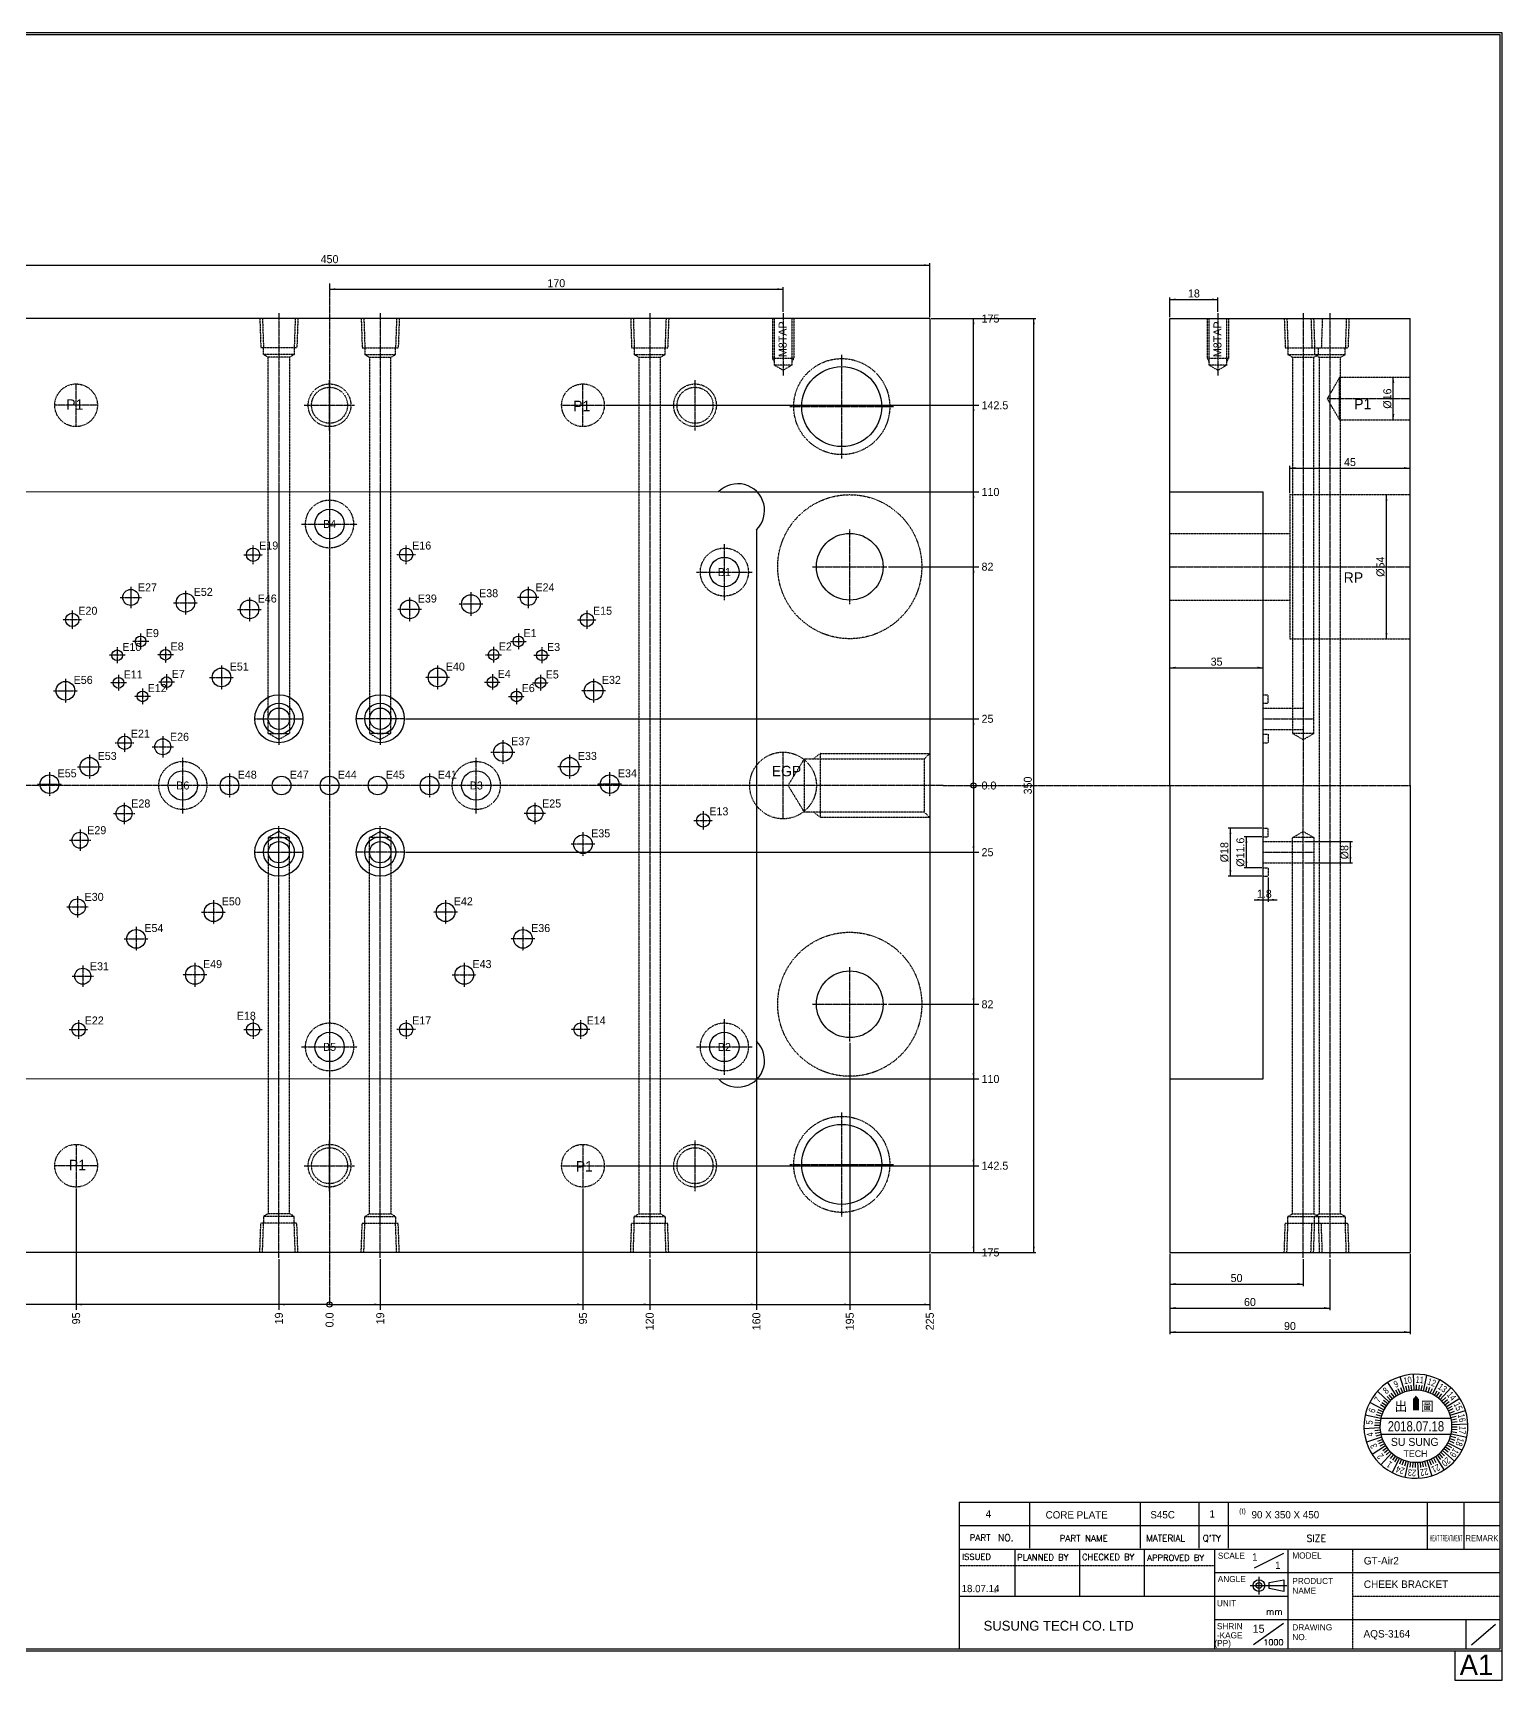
# Model space of a CAD drawing. Header units: millimetres. Extents: x 84 to 2539, y 150 to 1707.
# Drawn here: x 1366 to 1917, y 162 to 779 of the extents above; entities that cross this region are included whole.
import ezdxf
from ezdxf.enums import TextEntityAlignment as Align

# ---------------------------------------------------------------- set-up
doc = ezdxf.new("R2010")
doc.units = ezdxf.units.MM
doc.header["$LTSCALE"] = 0.3
for name, pattern in [('CEN10', [1.36, 1, -0.13, 0.1, -0.13]), ('CEN20', [2.36, 2, -0.13, 0.1, -0.13]), ('DOT2', [0.125, 0, -0.125]), ('HID2', [0.3, 0.2, -0.1]), ('HID3', [0.43, 0.3, -0.13])]:
    doc.linetypes.add(name, pattern=pattern)
for name, color, linetype in [('1', 30, 'CEN10'), ('2', 43, 'HID3'), ('4', 133, 'Continuous'), ('6', 252, 'Continuous'), ('ARROW', 254, 'Continuous'), ('base', 133, 'Continuous'), ('CB', 133, 'Continuous'), ('DIMENSION', 255, 'Continuous'), ('DIMLINE', 251, 'Continuous'), ('EP', 2, 'Continuous'), ('EP1', 2, 'Continuous'), ('L1', 31, 'Continuous'), ('TABLE-N', 255, 'Continuous'), ('TAP-S', 43, 'HID2'), ('TEXT', 133, 'Continuous'), ('WLINE', 105, 'HID3'), ('WTANK-P', 43, 'Continuous')]:
    doc.layers.add(name, color=color, linetype=linetype)
doc.styles.add('BIGFONT', font='romank', dxfattribs={"bigfont": 'bigfont'})
doc.styles.add('HAN', font='ROMANK', dxfattribs={"bigfont": 'tbhan'})
doc.styles.add('K', font='romank.shx', dxfattribs={"bigfont": 'ciwhhs.shx'})
doc.styles.add('KK', font='')
doc.styles.add('ROMANS', font='romans')
doc.styles.get("Standard").update_dxf_attribs({"font": 'arial.ttf'})
doc.styles.add('USER1', font='ROMANK.shx')
doc.styles.add('돋움', font='', dxfattribs={"width": 0.85})
doc.styles.get('KK').set_extended_font_data('Gulim')
doc.styles.get('돋움').set_extended_font_data('Dotum')

# ---------------------------------------------------------------- blocks, each defined once
blk = doc.blocks.new('karrow')
at = {"layer": 'ARROW'}
blk.add_hatch(color=256, dxfattribs=at).paths.add_polyline_path([(-1, 0.17), (-1, -0.17), (0, 0)])
blk = doc.blocks.new('ST-A1')
at = {"layer": 'L1'}
for p, q in [((788.6, 550.6), (-0.6, 550.6)), ((788, 550), (0, 550)), ((788, 0), (788, 550)), ((788.6, -10.6), (788.6, 550.6)), ((603.6, 50), (788, 50)), ((603.6, 50), (603.6, 0)), ((627.6, 50), (627.6, 34.3)), ((665.23, 50), (665.23, 34.3)), ((685.23, 50), (685.23, 34.3)), ((695.23, 50), (695.23, 34.3)), ((763.12, 50), (763.12, 34)), ((775.6, 50), (775.6, 34)), ((788, 0), (788, 50)), ((603.6, 42), (788, 42)), ((603.6, 34), (788, 34)), ((622.6, 34), (622.6, 18)), ((644.6, 34), (644.6, 18)), ((666.6, 34), (666.6, 18)), ((690.6, 34), (690.6, 0)), ((715.6, 34), (715.6, 0)), ((714.1, 32.5), (704.1, 27.5)), ((690.6, 26), (788, 26)), ((690.6, 26), (788, 26)), ((705.73, 24.59), (705.73, 18.59)), ((709.23, 22.59), (714.23, 23.59)), ((709.23, 20.59), (709.23, 22.59)), ((714.23, 23.59), (714.23, 19.59)), ((603.6, 18), (690.6, 18)), ((690.6, 18), (715.6, 18)), ((702.73, 21.59), (715.23, 21.59)), ((714.23, 19.59), (709.23, 20.59)), ((690.6, 10), (788, 10)), ((714.16, 8.72), (703.89, 1.44)), ((776.26, 10), (776.26, 0)), ((778.19, 1.42), (786.41, 8.43)), ((0, 0), (788, 0)), ((603.6, 0), (788, 0)), ((-0.6, -0.6), (788.6, -0.6)), ((772.56, -0.6), (772.56, -10.6)), ((772.56, -10.6), (788.6, -10.6))]:
    blk.add_line(p, q, dxfattribs=at)
at = {"layer": 'L1', "linetype": 'DOT2'}
for p, q in [((737.6, 34), (737.6, 0)), ((603.6, 28.41), (690.6, 28.41)), ((737.6, 18), (788, 18))]:
    blk.add_line(p, q, dxfattribs=at)
at = {"layer": 'L1'}
for radius in [2, 1]:
    blk.add_circle((705.73, 21.59), radius, dxfattribs=at)
for s, height, style, p in [('PART', 2.195, 'ROMANS', (607.14, 36.79)), ('NO.', 2.31, 'ROMANS', (616.8, 36.74)), ('PART NAME', 2.195, 'ROMANS', (637.81, 36.61)), ('MATERIAL', 2.195, 'ROMANS', (667.32, 36.63)), ("Q'TY", 2.195, 'ROMANS', (686.59, 36.62)), ('SIZE', 2.31, 'ROMANS', (721.98, 36.52)), ('ISSUED', 2.09, 'ROMANS', (604.57, 30.35)), ('PLANNED BY', 2.09, 'ROMANS', (623.36, 30.18)), ('CHECKED BY', 2.09, 'ROMANS', (645.47, 30.26)), ('APPROVED BY', 2.09, 'ROMANS', (667.7, 30.01)), ('SCALE', 2.1, 'USER1', (691.75, 30.73)), ('MODEL', 2.1, 'USER1', (717.13, 30.78)), ('ANGLE', 2.1, 'USER1', (691.72, 22.77)), ('PRODUCT', 2.1, 'USER1', (717.14, 22.1)), ('NAME', 2.1, 'USER1', (717.14, 18.79)), ('UNIT', 2.1, 'USER1', (691.42, 14.53)), ('mm', 2.2, 'ROMANS', (708.14, 11.66)), ('SHRIN', 2.1, 'USER1', (691.42, 6.71)), ('-KAGE', 2.1, 'USER1', (691.42, 3.59)), ('DRAWING', 2.1, 'USER1', (717.13, 6.32)), ('1000', 2, 'ROMANS', (707.24, 1.27)), ('NO.', 2.1, 'USER1', (717.13, 3)), ('A1', 7, 'USER1', (774.16, -8.93))]:
    blk.add_text(s, height=height, dxfattribs=dict(at, style=style)).set_placement(p)
at = {"layer": 'L1', "style": 'USER1'}
for s, width, p, p2 in [('HEAT TREATMENT', 0.404601, (763.92, 36.68), (775.13, 36.68)), ('REMARK', 0.926236, (776.13, 36.68), (787.34, 36.68))]:
    blk.add_text(s, height=2.1, dxfattribs=dict(at, width=width)).set_placement(p, p2, align=Align.FIT)
at = {"layer": 'L1', "width": 2.57645}
blk.add_text('    .  .', height=2, dxfattribs=at).set_placement((600.93, 19.3), (616.93, 19.3), align=Align.FIT)
blk = doc.blocks.new('CGN')
at = {"layer": '4'}
for p, q in [((-4.12, 6.86), (-5.94, 12.57)), ((-0.65, 7.48), (-0.94, 13.48)), ((2.86, 7.19), (4.14, 13.06)), ((-9.99, 3.08), (-14.43, 7.11)), ((-7.3, 5.35), (-10.55, 10.4)), ((-8.03, 4.85), (-9.22, 6.46)), ((-6.54, 5.81), (-7.51, 7.56)), ((-5.76, 6.21), (-6.61, 8.02)), ((-4.95, 6.56), (-5.68, 8.42)), ((-3.27, 7.1), (-3.75, 9.04)), ((-2.4, 7.28), (-2.76, 9.25)), ((-1.53, 7.41), (-1.75, 9.4)), ((0.24, 7.5), (0.27, 9.5)), ((1.12, 7.45), (1.28, 9.45)), ((2, 7.35), (2.29, 9.33)), ((3.72, 6.98), (4.27, 8.9)), ((4.56, 6.71), (5.24, 8.59)), ((5.38, 6.38), (6.18, 8.21)), ((6.18, 6), (8.93, 11.34)), ((6.95, 5.57), (7.98, 7.29)), ((7.69, 5.09), (8.83, 6.74)), ((9.08, 3.99), (13.11, 8.43)), ((-12, 0.18), (-17.34, 2.93)), ((-12.38, -0.62), (-14.21, 0.18)), ((-11.57, 0.95), (-13.29, 1.98)), ((-11.09, 1.69), (-12.74, 2.83)), ((-10.57, 2.4), (-12.13, 3.65)), ((-9.38, 3.71), (-10.77, 5.15)), ((-8.72, 4.3), (-10.01, 5.83)), ((8.4, 4.57), (9.65, 6.13)), ((9.71, 3.38), (11.15, 4.77)), ((10.3, 2.72), (11.83, 4.01)), ((10.85, 2.03), (12.46, 3.22)), ((11.35, 1.3), (16.4, 4.55)), ((11.81, 0.54), (13.56, 1.51)), ((12.21, -0.24), (14.02, 0.61)), ((-13.19, -3.14), (-19.06, -1.86)), ((-13.5, -5.76), (-15.5, -5.73)), ((-13.45, -4.88), (-15.45, -4.72)), ((-13.35, -4), (-15.33, -3.71)), ((-12.98, -2.28), (-14.9, -1.73)), ((-12.71, -1.44), (-14.59, -0.76)), ((-12.89, -3), (12.89, -3)), ((12.56, -1.05), (14.42, -0.32)), ((12.86, -1.88), (18.57, -0.06)), ((13.1, -2.73), (15.04, -2.25)), ((13.28, -3.6), (15.25, -3.24)), ((13.41, -4.47), (15.4, -4.25)), ((13.48, -5.35), (19.48, -5.06)), ((-13.48, -6.65), (-19.48, -6.94)), ((-12.86, -10.12), (-18.57, -11.94)), ((-13.41, -7.53), (-15.4, -7.75)), ((-13.28, -8.4), (-15.25, -8.76)), ((-13.1, -9.27), (-15.04, -9.75)), ((-12.56, -10.95), (-14.42, -11.68)), ((-12.21, -11.76), (-14.02, -12.61)), ((-12.89, -9), (12.89, -9)), ((12, -12.18), (17.34, -14.93)), ((12.38, -11.38), (14.21, -12.18)), ((12.71, -10.56), (14.59, -11.24)), ((12.98, -9.72), (14.9, -10.27)), ((13.19, -8.86), (19.06, -10.14)), ((13.35, -8), (15.33, -8.29)), ((13.45, -7.12), (15.45, -7.28)), ((13.5, -6.24), (15.5, -6.27)), ((-11.35, -13.3), (-16.4, -16.55)), ((-11.81, -12.54), (-13.56, -13.51)), ((-9.08, -15.99), (-13.11, -20.43)), ((-10.85, -14.03), (-12.46, -15.22)), ((-10.3, -14.72), (-11.83, -16.01)), ((-9.71, -15.38), (-11.15, -16.77)), ((-8.4, -16.57), (-9.65, -18.13)), ((-6.18, -18), (-8.93, -23.34)), ((-7.69, -17.09), (-8.83, -18.74)), ((-6.95, -17.57), (-7.98, -19.29)), ((-5.38, -18.38), (-6.18, -20.21)), ((5.76, -18.21), (6.61, -20.02)), ((6.54, -17.81), (7.51, -19.56)), ((7.3, -17.35), (10.55, -22.4)), ((8.03, -16.85), (9.22, -18.46)), ((8.72, -16.3), (10.01, -17.83)), ((9.38, -15.71), (10.77, -17.15)), ((9.99, -15.08), (14.43, -19.11)), ((10.57, -14.4), (12.13, -15.65)), ((11.09, -13.69), (12.74, -14.83)), ((11.57, -12.95), (13.29, -13.98)), ((-4.56, -18.71), (-5.24, -20.59)), ((-3.72, -18.98), (-4.27, -20.9)), ((-2.86, -19.19), (-4.14, -25.06)), ((-2, -19.35), (-2.29, -21.33)), ((-1.12, -19.45), (-1.28, -21.45)), ((-0.24, -19.5), (-0.27, -21.5)), ((0.65, -19.48), (0.94, -25.48)), ((1.53, -19.41), (1.75, -21.4)), ((2.4, -19.28), (2.76, -21.25)), ((3.27, -19.1), (3.75, -21.04)), ((4.12, -18.86), (5.94, -24.57)), ((4.95, -18.56), (5.68, -20.42))]:
    blk.add_line(p, q, dxfattribs=at)
blk.add_lwpolyline([(0, 0, 2.2, 2.2, 0), (0, 2.75, 4.65, 0, 0), (0, 5.5, 0, 0, 0)], format="xyseb", dxfattribs=at)
at = {"layer": 'DIMLINE'}
for radius, start, end in [(19.5, 332.75, 152.75), (13.5, 332.75, 152.75), (19.5, 152.75, 332.75), (13.5, 152.75, 332.75)]:
    blk.add_arc((0, -6), radius, start, end, dxfattribs=at)
at = {"layer": '2', "style": 'KK'}
for s, height, p in [('出    圖', 3.5, (-8.02, 1.47)), ('SU SUNG', 3, (-9.38, -11.87)), ('TECH', 2.5, (-4.61, -16.26))]:
    blk.add_text(s, height=height, dxfattribs=at).set_placement(p, align=Align.MIDDLE_LEFT)
at = {"layer": '4', "style": '돋움', "width": 0.85}
for s, rotation, p in [('10', 10.25, (-3.11, 11.22)), ('11', 355.25, (1.45, 11.44)), ('8', 40.25, (-11.31, 7.36)), ('9', 25.25, (-7.46, 9.83)), ('12', 340.25, (5.91, 10.47)), ('13', 325.25, (9.97, 8.38)), ('14', 310.25, (13.36, 5.31)), ('6', 70.25, (-16.47, -0.09)), ('7', 55.25, (-14.38, 3.97)), ('15', 295.25, (15.83, 1.46)), ('5', 85.25, (-17.44, -4.55)), ('16', 280.25, (17.22, -2.89)), ('17', 265.25, (17.44, -7.45)), ('4', 100.25, (-17.22, -9.11)), ('18', 250.25, (16.47, -11.91)), ('3', 115.25, (-15.83, -13.46)), ('2', 130.25, (-13.36, -17.31)), ('20', 220.25, (11.31, -19.36)), ('19', 235.25, (14.38, -15.97)), ('1', 145.25, (-9.97, -20.38)), ('24', 160.25, (-5.91, -22.47)), ('23', 175.25, (-1.45, -23.44)), ('22', 190.25, (3.11, -23.22)), ('21', 205.25, (7.46, -21.83))]:
    blk.add_text(s, height=2.5, rotation=rotation, dxfattribs=at).set_placement(p, align=Align.MIDDLE)
at = {"layer": '6', "style": '돋움', "width": 0.85}
blk.add_text('2018.07.18', height=3.8, dxfattribs=at).set_placement((0, -6), align=Align.MIDDLE)

msp = doc.modelspace()

# ---------------------------------------------------------------- linework, layer by layer
at = {"layer": '1'}
for p, q in [((1382.42, 631.4), (1382.42, 647.4)), ((1572.42, 631.4), (1572.42, 647.4)), ((1390.42, 639.4), (1374.42, 639.4)), ((1564.42, 639.4), (1580.42, 639.4)), ((1851.43, 641.9), (1882.43, 641.9)), ((1792.43, 578.9), (1882.43, 578.9)), ((1827.43, 521.9), (1846.43, 521.9)), ((1647.42, 484.4), (1647.42, 509.4)), ((1827.43, 471.9), (1846.43, 471.9)), ((1382.42, 362.4), (1382.42, 346.4)), ((1572.42, 362.4), (1572.42, 346.4)), ((1390.42, 354.4), (1374.42, 354.4)), ((1564.42, 354.4), (1580.42, 354.4))]:
    msp.add_line(p, q, dxfattribs=at)
at = {"layer": '2'}
for p, q in [((1856.05, 649.9), (1851.43, 641.9)), ((1856.05, 649.9), (1882.43, 649.9)), ((1856.05, 633.9), (1856.05, 649.9)), ((1856.05, 633.9), (1851.43, 641.9)), ((1856.05, 633.9), (1882.43, 633.9)), ((1837.43, 605.9), (1882.43, 605.9)), ((1837.43, 605.9), (1837.43, 551.9)), ((1792.43, 591.4), (1837.43, 591.4)), ((1792.43, 566.4), (1837.43, 566.4)), ((1837.43, 551.9), (1882.43, 551.9))]:
    msp.add_line(p, q, dxfattribs=at)
for centre, radius in [((1382.42, 639.4), 8), ((1572.42, 639.4), 8), ((1672.42, 578.9), 27), ((1647.42, 496.9), 12.5), ((1672.42, 414.9), 27), ((1382.42, 354.4), 8), ((1572.42, 354.4), 8)]:
    msp.add_circle(centre, radius, dxfattribs=at)
at = {"layer": '4', "lineweight": 18}
for p, q in [((1331.56, 606.9), (1623.28, 606.9)), ((1331.56, 386.9), (1623.28, 386.9))]:
    msp.add_line(p, q, dxfattribs=at)
at = {"layer": '4'}
for p, q in [((1792.43, 606.9), (1827.43, 606.9)), ((1637.42, 592.76), (1637.42, 401.04)), ((1792.43, 386.9), (1827.43, 386.9))]:
    msp.add_line(p, q, dxfattribs=at)
for centre, start, end in [((1630.49, 599.97), 313.86525, 136.13475), ((1630.49, 393.83), 223.86525, 46.13475)]:
    msp.add_arc(centre, 10, start, end, dxfattribs=at)
at = {"layer": 'ARROW'}
for centre in [(1718.82, 496.9), (1477.42, 302.39)]:
    msp.add_circle(centre, 1, dxfattribs=at)
at = {"layer": 'base', "color": 30, "linetype": 'CEN10'}
for p, q in [((1477.42, 685.04), (1477.42, 302.41)), ((1669.42, 619.4), (1669.42, 658.4)), ((1477.42, 629.9), (1477.42, 648.9)), ((1614.42, 629.9), (1614.42, 648.9)), ((1467.92, 639.4), (1486.92, 639.4)), ((1604.92, 639.4), (1623.92, 639.4)), ((1649.92, 638.9), (1688.92, 638.9)), ((1672.42, 564.9), (1672.42, 592.9)), ((1658.42, 578.9), (1686.42, 578.9)), ((1707.42, 496.9), (1247.42, 496.9)), ((1707.42, 496.9), (1882.43, 496.9)), ((1672.42, 400.9), (1672.42, 428.9)), ((1658.42, 414.9), (1686.42, 414.9)), ((1669.42, 335.4), (1669.42, 374.4)), ((1477.42, 344.9), (1477.42, 363.9)), ((1614.42, 344.9), (1614.42, 363.9)), ((1467.92, 354.4), (1486.92, 354.4)), ((1604.92, 354.4), (1623.92, 354.4)), ((1649.92, 354.9), (1688.92, 354.9))]:
    msp.add_line(p, q, dxfattribs=at)
at = {"layer": 'base'}
for p, q in [((1702.42, 671.9), (1252.42, 671.9)), ((1702.42, 671.9), (1702.42, 321.9)), ((1792.43, 496.9), (1792.43, 671.9)), ((1792.43, 671.9), (1882.43, 671.9)), ((1882.43, 496.9), (1882.43, 671.9)), ((1827.43, 386.9), (1827.43, 606.9)), ((1792.43, 496.9), (1792.43, 321.9)), ((1882.43, 496.9), (1882.43, 321.9)), ((1702.42, 321.9), (1252.42, 321.9)), ((1792.43, 321.9), (1882.43, 321.9))]:
    msp.add_line(p, q, dxfattribs=at)
at = {"layer": 'base', "color": 8, "linetype": 'HID2'}
for p, q in [((1649.32, 496.9), (1655.42, 506.9)), ((1655.42, 486.9), (1655.42, 506.9)), ((1655.42, 506.9), (1700.42, 506.9)), ((1661.42, 508.9), (1658.82, 506.9)), ((1661.42, 484.9), (1661.42, 508.9)), ((1661.42, 508.9), (1702.42, 508.9)), ((1700.42, 506.9), (1702.42, 508.9)), ((1700.42, 486.9), (1700.42, 506.9)), ((1655.42, 486.9), (1649.32, 496.9)), ((1700.42, 486.9), (1655.42, 486.9)), ((1661.42, 484.9), (1658.82, 486.9)), ((1702.42, 484.9), (1661.42, 484.9)), ((1702.42, 484.9), (1700.42, 486.9))]:
    msp.add_line(p, q, dxfattribs=at)
at = {"layer": 'base', "color": 8, "linetype": 'HID3'}
for centre in [(1669.42, 638.9), (1669.42, 354.9)]:
    msp.add_circle(centre, 18, dxfattribs=at)
at = {"layer": 'base'}
for centre, radius in [((1669.42, 638.9), 15), ((1672.42, 578.9), 12.5), ((1672.42, 414.9), 12.5), ((1669.42, 354.9), 15)]:
    msp.add_circle(centre, radius, dxfattribs=at)
at = {"layer": 'base', "color": 8, "linetype": 'HID2'}
for centre, radius in [((1477.42, 639.4), 8), ((1477.42, 639.4), 6.75), ((1614.42, 639.4), 8), ((1614.42, 639.4), 6.75), ((1477.42, 354.4), 8), ((1477.42, 354.4), 6.75), ((1614.42, 354.4), 8), ((1614.42, 354.4), 6.75)]:
    msp.add_circle(centre, radius, dxfattribs=at)
at = {"layer": 'CB', "color": 1, "linetype": 'CEN10'}
for p, q in [((1466.92, 594.9), (1487.92, 594.9)), ((1625.42, 566.4), (1625.42, 587.4)), ((1614.92, 576.9), (1635.92, 576.9)), ((1422.42, 486.4), (1422.42, 507.4)), ((1532.42, 486.4), (1532.42, 507.4)), ((1625.42, 388.4), (1625.42, 409.4)), ((1466.92, 398.9), (1487.92, 398.9)), ((1614.92, 398.9), (1635.92, 398.9))]:
    msp.add_line(p, q, dxfattribs=at)
at = {"layer": 'CB', "color": 8, "linetype": 'HID2'}
for centre in [(1477.42, 594.9), (1625.42, 576.9), (1422.42, 496.9), (1532.42, 496.9), (1477.42, 398.9), (1625.42, 398.9)]:
    msp.add_circle(centre, 9, dxfattribs=at)
at = {"layer": 'CB'}
for centre in [(1477.42, 594.9), (1625.42, 576.9), (1422.42, 496.9), (1532.42, 496.9), (1477.42, 398.9), (1625.42, 398.9)]:
    msp.add_circle(centre, 5.5, dxfattribs=at)
at = {"layer": 'DIMLINE'}
for p, q in [((1252.42, 691.9), (1702.42, 691.9)), ((1702.42, 672.4), (1702.42, 692.7)), ((1477.42, 682.9), (1647.42, 682.9)), ((1647.42, 674.4), (1647.42, 683.7)), ((1792.43, 672.4), (1792.43, 679.85)), ((1792.43, 679.05), (1810.43, 679.05)), ((1810.43, 674.4), (1810.43, 679.85)), ((1702.92, 671.9), (1720.82, 671.9)), ((1702.92, 671.9), (1742.22, 671.9)), ((1718.82, 496.9), (1718.82, 671.9)), ((1741.42, 321.9), (1741.42, 671.9)), ((1876.18, 633.9), (1876.18, 649.9)), ((1580.92, 639.4), (1720.82, 639.4)), ((1837.43, 606.4), (1837.43, 616.66)), ((1837.43, 615.86), (1882.43, 615.86)), ((1623.78, 606.9), (1720.82, 606.9)), ((1873.6, 551.9), (1873.6, 605.9)), ((1686.92, 578.9), (1720.82, 578.9)), ((1792.43, 541.05), (1827.43, 541.05)), ((1505.92, 521.9), (1720.82, 521.9)), ((1718.82, 496.9), (1718.82, 321.9)), ((1826.93, 480.9), (1814.3, 480.9)), ((1815.1, 462.9), (1815.1, 480.9)), ((1826.93, 477.7), (1820.3, 477.7)), ((1821.1, 466.1), (1821.1, 477.7)), ((1842.93, 475.9), (1860.9, 475.9)), ((1860.1, 467.9), (1860.1, 475.9)), ((1505.92, 471.9), (1720.82, 471.9)), ((1826.93, 466.1), (1820.3, 466.1)), ((1842.93, 467.9), (1860.9, 467.9)), ((1826.93, 462.9), (1814.3, 462.9)), ((1829.23, 462.4), (1829.23, 453.25)), ((1824.03, 454.05), (1832.63, 454.05)), ((1686.92, 414.9), (1720.82, 414.9)), ((1637.42, 400.54), (1637.42, 300.39)), ((1672.42, 400.4), (1672.42, 300.39)), ((1623.78, 386.9), (1720.82, 386.9)), ((1580.92, 354.4), (1720.82, 354.4)), ((1382.42, 345.9), (1382.42, 300.39)), ((1572.42, 345.9), (1572.42, 300.39)), ((1702.42, 321.4), (1702.42, 300.39)), ((1702.92, 321.9), (1720.82, 321.9)), ((1702.92, 321.9), (1742.22, 321.9)), ((1792.43, 321.4), (1792.43, 309.25)), ((1792.43, 321.4), (1792.43, 300.25)), ((1792.43, 321.4), (1792.43, 291.25)), ((1882.43, 321.4), (1882.43, 291.25)), ((1458.42, 319.4), (1458.42, 300.39)), ((1496.42, 319.4), (1496.42, 300.39)), ((1597.42, 319.4), (1597.42, 300.39)), ((1842.43, 319.4), (1842.43, 309.25)), ((1852.43, 319.4), (1852.43, 300.25)), ((1792.43, 310.05), (1842.43, 310.05)), ((1477.42, 302.39), (1252.42, 302.39)), ((1477.42, 302.39), (1702.42, 302.39)), ((1792.43, 301.05), (1852.43, 301.05)), ((1792.43, 292.05), (1882.43, 292.05))]:
    msp.add_line(p, q, dxfattribs=at)
at = {"layer": 'EP', "color": 30, "linetype": 'CEN10'}
for p, q in [((1448.75, 579.9), (1448.75, 586.9)), ((1506.09, 579.9), (1506.09, 586.9)), ((1445.25, 583.4), (1452.25, 583.4)), ((1509.59, 583.4), (1502.59, 583.4)), ((1402.92, 571.4), (1402.92, 563.4)), ((1423.42, 569.9), (1423.42, 560.9)), ((1530.42, 569.4), (1530.42, 560.4)), ((1551.92, 571.4), (1551.92, 563.4)), ((1380.96, 562.46), (1380.96, 555.46)), ((1398.92, 567.4), (1406.92, 567.4)), ((1418.92, 565.4), (1427.92, 565.4)), ((1442.92, 562.9), (1451.92, 562.9)), ((1447.42, 567.4), (1447.42, 558.4)), ((1511.92, 562.9), (1502.92, 562.9)), ((1507.42, 567.4), (1507.42, 558.4)), ((1534.92, 564.9), (1525.92, 564.9)), ((1555.92, 567.4), (1547.92, 567.4)), ((1573.88, 562.46), (1573.88, 555.46)), ((1384.46, 558.96), (1377.46, 558.96)), ((1570.38, 558.96), (1577.38, 558.96)), ((1409.62, 550.9), (1403.62, 550.9)), ((1406.62, 553.9), (1406.62, 547.9)), ((1545.22, 550.9), (1551.22, 550.9)), ((1548.22, 553.9), (1548.22, 547.9)), ((1400.82, 545.7), (1394.82, 545.7)), ((1397.82, 548.7), (1397.82, 542.7)), ((1418.92, 545.9), (1412.92, 545.9)), ((1415.92, 548.9), (1415.92, 542.9)), ((1535.92, 545.9), (1541.92, 545.9)), ((1538.92, 548.9), (1538.92, 542.9)), ((1554.02, 545.7), (1560.02, 545.7)), ((1557.02, 548.7), (1557.02, 542.7)), ((1398.32, 538.4), (1398.32, 532.4)), ((1416.32, 538.6), (1416.32, 532.6)), ((1432.42, 537.4), (1441.42, 537.4)), ((1436.92, 541.9), (1436.92, 532.9)), ((1522.42, 537.4), (1513.42, 537.4)), ((1517.92, 541.9), (1517.92, 532.9)), ((1538.52, 538.6), (1538.52, 532.6)), ((1556.52, 538.4), (1556.52, 532.4)), ((1373.92, 532.4), (1382.92, 532.4)), ((1378.42, 536.9), (1378.42, 527.9)), ((1401.32, 535.4), (1395.32, 535.4)), ((1407.32, 533.3), (1407.32, 527.3)), ((1419.32, 535.6), (1413.32, 535.6)), ((1535.52, 535.6), (1541.52, 535.6)), ((1547.52, 533.3), (1547.52, 527.3)), ((1553.52, 535.4), (1559.52, 535.4)), ((1580.92, 532.4), (1571.92, 532.4)), ((1576.42, 536.9), (1576.42, 527.9)), ((1410.32, 530.3), (1404.32, 530.3)), ((1544.52, 530.3), (1550.52, 530.3)), ((1397.12, 512.9), (1404.12, 512.9)), ((1400.62, 516.4), (1400.62, 509.4)), ((1414.92, 515.4), (1414.92, 507.4)), ((1542.42, 513.9), (1542.42, 504.9)), ((1387.42, 508.4), (1387.42, 499.4)), ((1410.92, 511.4), (1418.92, 511.4)), ((1537.92, 509.4), (1546.92, 509.4)), ((1567.42, 508.4), (1567.42, 499.4)), ((1372.42, 501.9), (1372.42, 492.9)), ((1382.92, 503.9), (1391.92, 503.9)), ((1439.92, 501.4), (1439.92, 492.4)), ((1514.92, 501.4), (1514.92, 492.4)), ((1571.92, 503.9), (1562.92, 503.9)), ((1582.42, 501.9), (1582.42, 492.9)), ((1367.92, 497.4), (1376.92, 497.4)), ((1519.42, 496.9), (1510.42, 496.9)), ((1586.92, 497.4), (1577.92, 497.4)), ((1400.42, 490.4), (1400.42, 482.4)), ((1554.42, 490.4), (1554.42, 482.4)), ((1396.42, 486.4), (1404.42, 486.4)), ((1558.42, 486.4), (1550.42, 486.4)), ((1613.98, 483.8), (1620.98, 483.8)), ((1617.48, 487.3), (1617.48, 480.3)), ((1379.92, 476.4), (1387.92, 476.4)), ((1383.92, 480.4), (1383.92, 472.4)), ((1572.42, 479.4), (1572.42, 470.4)), ((1576.92, 474.9), (1567.92, 474.9)), ((1378.92, 451.4), (1386.92, 451.4)), ((1382.92, 455.4), (1382.92, 447.4)), ((1433.92, 453.9), (1433.92, 444.9)), ((1520.92, 453.9), (1520.92, 444.9)), ((1429.42, 449.4), (1438.42, 449.4)), ((1525.42, 449.4), (1516.42, 449.4)), ((1400.42, 439.4), (1409.42, 439.4)), ((1404.92, 443.9), (1404.92, 434.9)), ((1554.42, 439.4), (1545.42, 439.4)), ((1549.92, 443.9), (1549.92, 434.9)), ((1384.92, 429.4), (1384.92, 421.4)), ((1426.92, 430.4), (1426.92, 421.4)), ((1527.92, 430.4), (1527.92, 421.4)), ((1380.92, 425.4), (1388.92, 425.4)), ((1431.42, 425.9), (1422.42, 425.9)), ((1523.42, 425.9), (1532.42, 425.9)), ((1383.34, 408.9), (1383.34, 401.9)), ((1448.75, 408.9), (1448.75, 401.9)), ((1506.09, 408.9), (1506.09, 401.9)), ((1571.5, 408.9), (1571.5, 401.9)), ((1379.84, 405.4), (1386.84, 405.4)), ((1445.25, 405.4), (1452.25, 405.4)), ((1509.59, 405.4), (1502.59, 405.4)), ((1575, 405.4), (1568, 405.4))]:
    msp.add_line(p, q, dxfattribs=at)
at = {"layer": 'EP1'}
for centre, radius in [((1448.75, 583.4), 2.5), ((1506.09, 583.4), 2.5), ((1402.92, 567.4), 3), ((1423.42, 565.4), 3.5), ((1530.42, 564.9), 3.5), ((1551.92, 567.4), 3), ((1447.42, 562.9), 3.5), ((1507.42, 562.9), 3.5), ((1380.96, 558.96), 2.5), ((1573.88, 558.96), 2.5), ((1406.62, 550.9), 2), ((1548.22, 550.9), 2), ((1397.82, 545.7), 2), ((1415.92, 545.9), 2), ((1538.92, 545.9), 2), ((1557.02, 545.7), 2), ((1398.32, 535.4), 2), ((1416.32, 535.6), 2), ((1436.92, 537.4), 3.5), ((1517.92, 537.4), 3.5), ((1538.52, 535.6), 2), ((1556.52, 535.4), 2), ((1378.42, 532.4), 3.5), ((1407.32, 530.3), 2), ((1547.52, 530.3), 2), ((1576.42, 532.4), 3.5), ((1400.62, 512.9), 2.5), ((1414.92, 511.4), 3), ((1542.42, 509.4), 3.5), ((1387.42, 503.9), 3.5), ((1567.42, 503.9), 3.5), ((1372.42, 497.4), 3.5), ((1439.92, 496.9), 3.5), ((1459.42, 496.9), 3.5), ((1477.42, 496.9), 3.5), ((1495.42, 496.9), 3.5), ((1514.92, 496.9), 3.5), ((1582.42, 497.4), 3.5), ((1400.42, 486.4), 3), ((1554.42, 486.4), 3), ((1617.48, 483.8), 2.5), ((1383.92, 476.4), 3), ((1572.42, 474.9), 3.5), ((1382.92, 451.4), 3), ((1433.92, 449.4), 3.5), ((1520.92, 449.4), 3.5), ((1404.92, 439.4), 3.5), ((1549.92, 439.4), 3.5), ((1384.92, 425.4), 3), ((1426.92, 425.9), 3.5), ((1527.92, 425.9), 3.5), ((1383.34, 405.4), 2.5), ((1448.75, 405.4), 2.5), ((1506.09, 405.4), 2.5), ((1571.5, 405.4), 2.5)]:
    msp.add_circle(centre, radius, dxfattribs=at)
at = {"layer": 'TAP-S', "color": 30, "linetype": 'CEN10'}
for p, q in [((1647.42, 673.9), (1647.42, 650.5)), ((1810.43, 673.9), (1810.43, 650.5))]:
    msp.add_line(p, q, dxfattribs=at)
at = {"layer": 'TAP-S'}
for p, q in [((1643.42, 671.9), (1643.42, 656.9)), ((1651.42, 671.9), (1651.42, 656.9)), ((1806.43, 671.9), (1806.43, 656.9)), ((1814.43, 671.9), (1814.43, 656.9)), ((1651.42, 656.9), (1643.42, 656.9)), ((1643.42, 656.9), (1644.17, 655.6)), ((1651.42, 656.9), (1650.67, 655.6)), ((1814.43, 656.9), (1806.43, 656.9)), ((1806.43, 656.9), (1807.18, 655.6)), ((1814.43, 656.9), (1813.68, 655.6))]:
    msp.add_line(p, q, dxfattribs=at)
for points in [[(1650.67, 671.9), (1650.67, 654.4), (1644.17, 654.4), (1644.17, 671.9)], [(1813.68, 671.9), (1813.68, 654.4), (1807.18, 654.4), (1807.18, 671.9)], [(1650.67, 654.4), (1647.42, 652.5), (1644.17, 654.4)], [(1813.68, 654.4), (1810.43, 652.5), (1807.18, 654.4)]]:
    msp.add_lwpolyline(points, dxfattribs=at)
at = {"layer": 'WLINE', "color": 30, "linetype": 'CEN10'}
for p, q in [((1458.42, 673.9), (1458.42, 512.11)), ((1496.42, 673.9), (1496.42, 512.11)), ((1597.42, 673.9), (1597.42, 319.9)), ((1842.43, 673.9), (1842.43, 496.9)), ((1852.43, 673.9), (1852.43, 319.9)), ((1458.42, 608.9), (1458.42, 512.08)), ((1496.42, 608.9), (1496.42, 512.08)), ((1842.43, 319.9), (1842.43, 496.9)), ((1458.42, 319.9), (1458.42, 481.69)), ((1496.42, 319.9), (1496.42, 481.69))]:
    msp.add_line(p, q, dxfattribs=at)
at = {"layer": 'WLINE'}
for p, q in [((1451.29, 671.9), (1451.67, 660.9)), ((1452.29, 671.9), (1452.67, 660.9)), ((1464.56, 671.9), (1464.17, 660.9)), ((1465.56, 671.9), (1465.17, 660.9)), ((1489.29, 671.9), (1489.67, 660.9)), ((1490.29, 671.9), (1490.67, 660.9)), ((1502.56, 671.9), (1502.17, 660.9)), ((1503.56, 671.9), (1503.17, 660.9)), ((1590.29, 671.9), (1590.67, 660.9)), ((1591.29, 671.9), (1591.67, 660.9)), ((1603.56, 671.9), (1603.17, 660.9)), ((1604.56, 671.9), (1604.17, 660.9)), ((1835.3, 671.9), (1835.68, 660.9)), ((1836.3, 671.9), (1836.68, 660.9)), ((1845.3, 671.9), (1845.68, 660.9)), ((1846.3, 671.9), (1846.68, 660.9)), ((1849.57, 671.9), (1849.18, 660.9)), ((1858.57, 671.9), (1858.18, 660.9)), ((1859.57, 671.9), (1859.18, 660.9)), ((1465.17, 660.9), (1451.67, 660.9)), ((1452.67, 658.4), (1452.67, 660.9)), ((1464.17, 660.9), (1464.17, 658.4)), ((1489.67, 660.9), (1503.17, 660.9)), ((1490.67, 660.9), (1490.67, 658.4)), ((1502.17, 658.4), (1502.17, 660.9)), ((1590.67, 660.9), (1604.17, 660.9)), ((1591.67, 660.9), (1591.67, 658.4)), ((1603.17, 658.4), (1603.17, 660.9)), ((1835.68, 660.9), (1849.18, 660.9)), ((1836.68, 660.9), (1836.68, 658.4)), ((1845.68, 660.9), (1859.18, 660.9)), ((1846.68, 660.9), (1846.68, 658.4)), ((1848.18, 658.4), (1848.18, 660.9)), ((1858.18, 658.4), (1858.18, 660.9)), ((1464.17, 658.4), (1452.67, 658.4)), ((1454.42, 657.39), (1452.67, 658.4)), ((1462.42, 657.39), (1454.42, 657.39)), ((1454.42, 516.42), (1454.42, 657.39)), ((1464.17, 658.4), (1462.42, 657.39)), ((1462.42, 657.39), (1462.42, 516.42)), ((1490.67, 658.4), (1502.17, 658.4)), ((1490.67, 658.4), (1492.42, 657.39)), ((1492.42, 657.39), (1500.42, 657.39)), ((1492.42, 657.39), (1492.42, 516.42)), ((1500.42, 657.39), (1502.17, 658.4)), ((1500.42, 516.42), (1500.42, 657.39)), ((1591.67, 658.4), (1603.17, 658.4)), ((1591.67, 658.4), (1593.42, 657.39)), ((1593.42, 657.39), (1601.42, 657.39)), ((1593.42, 657.39), (1593.42, 336.41)), ((1601.42, 657.39), (1603.17, 658.4)), ((1601.42, 336.41), (1601.42, 657.39)), ((1836.68, 658.4), (1848.18, 658.4)), ((1836.68, 658.4), (1838.43, 657.39)), ((1838.43, 657.39), (1846.43, 657.39)), ((1838.43, 657.39), (1838.43, 516.42)), ((1846.43, 657.39), (1848.18, 658.4)), ((1846.43, 516.42), (1846.43, 657.39)), ((1846.68, 658.4), (1858.18, 658.4)), ((1846.68, 658.4), (1848.43, 657.39)), ((1848.43, 657.39), (1856.43, 657.39)), ((1848.43, 657.39), (1848.43, 336.41)), ((1856.43, 657.39), (1858.18, 658.4)), ((1856.43, 336.41), (1856.43, 657.39)), ((1827.43, 530.9), (1829.23, 530.9)), ((1829.23, 527.7), (1829.23, 530.9)), ((1827.43, 527.7), (1829.23, 527.7)), ((1827.43, 525.9), (1842.43, 525.9)), ((1827.43, 517.9), (1842.43, 517.9)), ((1827.43, 516.1), (1829.23, 516.1)), ((1827.43, 512.9), (1829.23, 512.9)), ((1829.23, 516.1), (1829.23, 512.9)), ((1454.42, 477.38), (1454.42, 336.41)), ((1462.42, 336.41), (1462.42, 477.38)), ((1492.42, 336.41), (1492.42, 477.38)), ((1500.42, 477.38), (1500.42, 336.41)), ((1827.43, 480.9), (1829.23, 480.9)), ((1827.43, 477.7), (1829.23, 477.7)), ((1827.43, 475.9), (1842.43, 475.9)), ((1829.23, 477.7), (1829.23, 480.9)), ((1838.43, 336.41), (1838.43, 477.38)), ((1846.43, 477.38), (1846.43, 336.41)), ((1827.43, 467.9), (1842.43, 467.9)), ((1827.43, 466.1), (1829.23, 466.1)), ((1829.23, 466.1), (1829.23, 462.9)), ((1827.43, 462.9), (1829.23, 462.9)), ((1454.42, 336.41), (1452.67, 335.4)), ((1464.17, 335.4), (1452.67, 335.4)), ((1452.67, 335.4), (1452.67, 332.9)), ((1462.42, 336.41), (1454.42, 336.41)), ((1464.17, 335.4), (1462.42, 336.41)), ((1464.17, 332.9), (1464.17, 335.4)), ((1490.67, 335.4), (1492.42, 336.41)), ((1490.67, 332.9), (1490.67, 335.4)), ((1490.67, 335.4), (1502.17, 335.4)), ((1492.42, 336.41), (1500.42, 336.41)), ((1500.42, 336.41), (1502.17, 335.4)), ((1502.17, 335.4), (1502.17, 332.9)), ((1591.67, 335.4), (1593.42, 336.41)), ((1591.67, 332.9), (1591.67, 335.4)), ((1591.67, 335.4), (1603.17, 335.4)), ((1593.42, 336.41), (1601.42, 336.41)), ((1601.42, 336.41), (1603.17, 335.4)), ((1603.17, 335.4), (1603.17, 332.9)), ((1836.68, 335.4), (1838.43, 336.41)), ((1836.68, 332.9), (1836.68, 335.4)), ((1836.68, 335.4), (1848.18, 335.4)), ((1838.43, 336.41), (1846.43, 336.41)), ((1846.43, 336.41), (1848.18, 335.4)), ((1846.68, 335.4), (1848.43, 336.41)), ((1846.68, 332.9), (1846.68, 335.4)), ((1846.68, 335.4), (1858.18, 335.4)), ((1848.18, 335.4), (1848.18, 332.9)), ((1848.43, 336.41), (1856.43, 336.41)), ((1856.43, 336.41), (1858.18, 335.4)), ((1858.18, 335.4), (1858.18, 332.9)), ((1451.29, 321.9), (1451.67, 332.9)), ((1465.17, 332.9), (1451.67, 332.9)), ((1452.29, 321.9), (1452.67, 332.9)), ((1464.56, 321.9), (1464.17, 332.9)), ((1465.56, 321.9), (1465.17, 332.9)), ((1489.29, 321.9), (1489.67, 332.9)), ((1489.67, 332.9), (1503.17, 332.9)), ((1490.29, 321.9), (1490.67, 332.9)), ((1502.56, 321.9), (1502.17, 332.9)), ((1503.56, 321.9), (1503.17, 332.9)), ((1590.29, 321.9), (1590.67, 332.9)), ((1590.67, 332.9), (1604.17, 332.9)), ((1591.29, 321.9), (1591.67, 332.9)), ((1603.56, 321.9), (1603.17, 332.9)), ((1604.56, 321.9), (1604.17, 332.9)), ((1835.3, 321.9), (1835.68, 332.9)), ((1835.68, 332.9), (1849.18, 332.9)), ((1836.3, 321.9), (1836.68, 332.9)), ((1845.3, 321.9), (1845.68, 332.9)), ((1845.68, 332.9), (1859.18, 332.9)), ((1846.3, 321.9), (1846.68, 332.9)), ((1848.57, 321.9), (1848.18, 332.9)), ((1849.57, 321.9), (1849.18, 332.9)), ((1858.57, 321.9), (1858.18, 332.9)), ((1859.57, 321.9), (1859.18, 332.9))]:
    msp.add_line(p, q, dxfattribs=at)
at = {"layer": 'WLINE', "color": 30, "linetype": 'CEN20'}
for p, q in [((1458.42, 530.9), (1458.42, 512.9)), ((1496.42, 530.9), (1496.42, 512.9)), ((1449.42, 521.9), (1467.42, 521.9)), ((1505.42, 521.9), (1487.42, 521.9)), ((1458.42, 462.9), (1458.42, 480.9)), ((1496.42, 462.9), (1496.42, 480.9)), ((1449.42, 471.9), (1467.42, 471.9)), ((1505.42, 471.9), (1487.42, 471.9))]:
    msp.add_line(p, q, dxfattribs=at)
at = {"layer": 'WLINE'}
for points in [[(1462.42, 516.42), (1458.42, 514.11), (1454.42, 516.42), (1462.42, 516.42)], [(1492.42, 516.42), (1496.42, 514.11), (1500.42, 516.42), (1492.42, 516.42)], [(1838.43, 516.42), (1842.43, 514.11), (1846.43, 516.42), (1838.43, 516.42)], [(1462.42, 477.42), (1458.42, 479.72), (1454.42, 477.42), (1462.42, 477.42)], [(1462.42, 477.38), (1458.42, 479.69), (1454.42, 477.38), (1462.42, 477.38)], [(1492.42, 477.42), (1496.42, 479.72), (1500.42, 477.42), (1492.42, 477.42)], [(1492.42, 477.38), (1496.42, 479.69), (1500.42, 477.38), (1492.42, 477.38)], [(1838.43, 477.38), (1842.43, 479.69), (1846.43, 477.38), (1838.43, 477.38)]]:
    msp.add_lwpolyline(points, dxfattribs=at)
at = {"layer": 'WTANK-P', "color": 133, "linetype": 'Continuous'}
for centre, radius in [((1458.42, 521.9), 9), ((1496.42, 521.9), 9), ((1458.42, 521.9), 5.8), ((1458.42, 521.9), 4), ((1496.42, 521.9), 5.8), ((1496.42, 521.9), 4), ((1458.42, 471.9), 9), ((1458.42, 471.9), 5.8), ((1458.42, 471.9), 4), ((1496.42, 471.9), 9), ((1496.42, 471.9), 5.8), ((1496.42, 471.9), 4)]:
    msp.add_circle(centre, radius, dxfattribs=at)

# ---------------------------------------------------------------- block references
at = {"xscale": 1.1, "yscale": 1.1, "zscale": 1.1}
msp.add_blockref('ST-A1', (1049.48, 173.29), dxfattribs=at)
at = {"layer": '4'}
msp.add_blockref('CGN', (1884.65, 262.75), dxfattribs=at)
at = {"layer": 'ARROW', "xscale": 2.2, "yscale": 2.2, "zscale": 2.2}
for p in [(1702.42, 691.9), (1647.42, 682.9), (1810.43, 679.05), (1882.43, 615.86), (1827.43, 541.05), (1827.43, 454.05), (1842.43, 310.05), (1496.42, 302.39), (1572.42, 302.39), (1597.42, 302.39), (1637.42, 302.39), (1672.42, 302.39), (1702.42, 302.39), (1852.43, 301.05), (1882.43, 292.05)]:
    msp.add_blockref('karrow', p, dxfattribs=at)
for p, rotation in [((1477.42, 682.9), 180), ((1792.43, 679.05), 180), ((1718.82, 671.9), 90), ((1741.42, 671.9), 90), ((1876.18, 649.9), 90), ((1718.82, 639.4), 90), ((1876.18, 633.9), 270), ((1837.43, 615.86), 180), ((1718.82, 606.9), 90), ((1873.6, 605.9), 90), ((1718.82, 578.9), 90), ((1873.6, 551.9), 270), ((1792.43, 541.05), 180), ((1718.82, 521.9), 90), ((1815.1, 480.9), 90), ((1821.1, 477.7), 90), ((1860.1, 475.9), 90), ((1718.82, 471.9), 270), ((1860.1, 467.9), 270), ((1815.1, 462.9), 270), ((1821.1, 466.1), 270), ((1829.23, 454.05), 180), ((1718.82, 414.9), 270), ((1718.82, 386.9), 270), ((1718.82, 354.4), 270), ((1718.82, 321.9), 270), ((1741.42, 321.9), 270), ((1792.43, 310.05), 180), ((1382.42, 302.39), 180), ((1458.42, 302.39), 180), ((1792.43, 301.05), 180), ((1792.43, 292.05), 180)]:
    msp.add_blockref('karrow', p, dxfattribs=dict(at, rotation=rotation))

# ---------------------------------------------------------------- texts
at = {"layer": '1', "style": 'K'}
msp.add_text('(PP)', height=2.329, dxfattribs=at).set_placement((1809.09, 175.45), align=Align.MIDDLE_LEFT)
at = {"layer": 'DIMENSION', "style": 'K'}
for s, p in [('450', (1477.42, 692.66)), ('170', (1562.42, 683.66)), ('18', (1801.43, 679.81)), ('45', (1859.93, 616.62)), ('35', (1809.93, 541.81)), ('1.8', (1827.83, 454.81)), ('50', (1817.43, 310.81)), ('60', (1822.43, 301.81)), ('90', (1837.43, 292.81))]:
    msp.add_text(s, height=3, dxfattribs=at).set_placement(p, align=Align.CENTER)
for s, height, p in [('175', 3, (1721.82, 671.9)), ('142.5', 3, (1721.82, 639.4)), ('110', 3, (1721.82, 606.9)), ('82', 3, (1721.82, 578.9)), ('25', 3, (1721.82, 521.9)), ('0.0', 3, (1721.82, 496.9)), ('25', 3, (1721.82, 471.9)), ('82', 3, (1721.82, 414.9)), ('110', 3, (1721.82, 386.9)), ('142.5', 3, (1721.82, 354.4)), ('175', 3, (1721.82, 321.9)), ('18.07.14', 2.722, (1714.35, 195.93))]:
    msp.add_text(s, height=height, dxfattribs=at).set_placement(p, align=Align.MIDDLE_LEFT)
for s, p in [('M8TAP', (1647.25, 670.83)), ('M8TAP', (1810.26, 670.83)), ('95', (1382.42, 299.39)), ('19', (1458.42, 299.39)), ('0.0', (1477.42, 299.39)), ('19', (1496.42, 299.39)), ('95', (1572.42, 299.39)), ('120', (1597.42, 299.39)), ('160', (1637.42, 299.39)), ('195', (1672.42, 299.39)), ('225', (1702.42, 299.39))]:
    msp.add_text(s, height=3, rotation=90, dxfattribs=at).set_placement(p, align=Align.MIDDLE_RIGHT)
for s, height, rotation, p in [('%%c16', 3, 90, (1875.42, 641.9)), ('P1', 3.919, 360, (1381.94, 637.7)), ('P1', 3.919, 0, (1571.94, 637.19)), ('P1', 3.919, 360, (1864.71, 637.91)), ('%%c54', 3, 90, (1872.84, 578.9)), ('EGP', 3.919, 360, (1648.71, 500.34)), ('350', 3, 90, (1740.66, 496.9)), ('%%c18', 3, 90, (1814.34, 471.9)), ('%%c11.6', 3, 90, (1820.34, 471.9)), ('%%c8', 3, 90, (1859.34, 471.9)), ('P1', 3.919, 0, (1382.91, 352.7)), ('P1', 3.919, 360, (1572.91, 352.19))]:
    msp.add_text(s, height=height, rotation=rotation, dxfattribs=at).set_placement(p, align=Align.CENTER)
msp.add_text('RP', height=3.919, rotation=360, dxfattribs=at).set_placement((1857.58, 574.82), align=Align.MIDDLE_LEFT)
at = {"layer": 'DIMENSION'}
for s, height, style, p in [('4', 2.75, 'K', (1723.37, 222.54)), ('CORE PLATE', 2.75, 'K', (1745.84, 222.17)), ('S45C', 2.75, 'K', (1785.11, 222.21)), ('1', 2.75, 'K', (1807.28, 222.54)), ('90 X 350 X 450', 2.75, 'K', (1823.03, 222.22)), ('GT-Air2', 2.805, 'BIGFONT', (1865.12, 204.94)), ('CHEEK BRACKET', 2.805, 'BIGFONT', (1865.12, 196.14)), ('SUSUNG TECH CO. LTD', 3.6575, 'K', (1722.61, 180.16)), ('AQS-3164', 2.805, 'BIGFONT', (1865.01, 177.57))]:
    msp.add_text(s, height=height, dxfattribs=dict(at, style=style)).set_placement(p)
at = {"layer": 'TABLE-N', "style": 'K'}
for s, p in [('B4', (1477.42, 594.9)), ('B1', (1625.42, 576.9)), ('B6', (1422.42, 496.9)), ('B3', (1532.42, 496.9)), ('B5', (1477.42, 398.9)), ('B2', (1625.42, 398.9))]:
    msp.add_text(s, height=3, dxfattribs=at).set_placement(p, align=Align.MIDDLE)
for s, p in [('E19', (1451.05, 585.33)), ('E16', (1508.39, 585.33)), ('E27', (1405.6, 569.65)), ('E52', (1426.49, 567.97)), ('E46', (1450.49, 565.47)), ('E39', (1510.49, 565.47)), ('E38', (1533.49, 567.47)), ('E24', (1554.6, 569.65)), ('E20', (1383.26, 560.89)), ('E15', (1576.18, 560.89)), ('E10', (1399.74, 547.31)), ('E9', (1408.54, 552.51)), ('E8', (1417.84, 547.51)), ('E2', (1540.84, 547.51)), ('E1', (1550.14, 552.51)), ('E3', (1558.94, 547.31)), ('E56', (1381.49, 534.97)), ('E11', (1400.24, 537.01)), ('E7', (1418.24, 537.21)), ('E51', (1439.99, 539.97)), ('E40', (1520.99, 539.97)), ('E4', (1540.44, 537.21)), ('E5', (1558.44, 537.01)), ('E32', (1579.49, 534.97)), ('E12', (1409.24, 531.91)), ('E6', (1549.44, 531.91)), ('E21', (1402.92, 514.83)), ('E26', (1417.6, 513.65)), ('E37', (1545.49, 511.97)), ('E53', (1390.49, 506.47)), ('E33', (1570.49, 506.47)), ('E55', (1375.49, 499.97)), ('E48', (1442.99, 499.47)), ('E47', (1462.49, 499.47)), ('E44', (1480.49, 499.47)), ('E45', (1498.49, 499.47)), ('E41', (1517.99, 499.47)), ('E34', (1585.49, 499.97)), ('E28', (1403.1, 488.65)), ('E25', (1557.1, 488.65)), ('E13', (1619.78, 485.72)), ('E29', (1386.6, 478.65)), ('E35', (1575.49, 477.47)), ('E30', (1385.6, 453.65)), ('E50', (1436.99, 451.97)), ('E42', (1523.99, 451.97)), ('E54', (1407.99, 441.97)), ('E36', (1552.99, 441.97)), ('E31', (1387.6, 427.65)), ('E49', (1429.99, 428.47)), ('E43', (1530.99, 428.47)), ('E22', (1385.64, 407.33)), ('E18', (1442.66, 409.07)), ('E17', (1508.39, 407.33)), ('E14', (1573.8, 407.33))]:
    msp.add_text(s, height=3, dxfattribs=at).set_placement(p)
at = {"layer": 'TEXT', "color": 255, "style": 'HAN'}
msp.add_text('(t)', height=1.95, dxfattribs=at).set_placement((1818.37, 224.02))
at = {"layer": 'TEXT', "color": 255, "style": 'K'}
for s, height, p in [('1', 2.75, (1823.25, 207.76)), ('1', 2.75, (1831.88, 204.68)), ('15', 3.025, (1823.42, 180.86))]:
    msp.add_text(s, height=height, dxfattribs=at).set_placement(p, align=Align.MIDDLE_LEFT)

doc.saveas('drawing.dxf')
